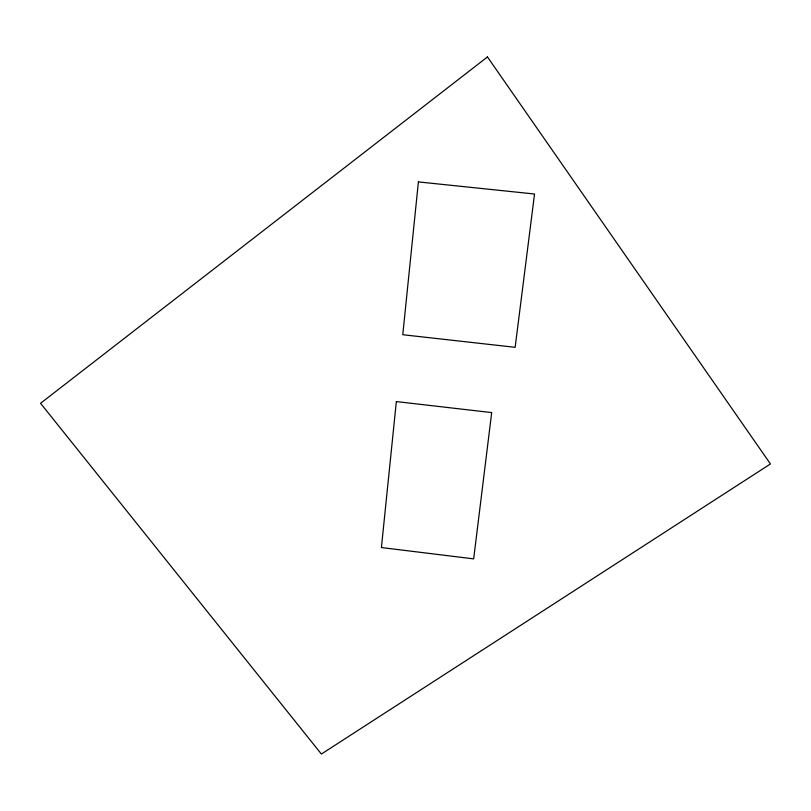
<?xml version="1.0" encoding="UTF-8"?>
<svg xmlns="http://www.w3.org/2000/svg" width="811" height="811" viewBox="0 0 811 811"><rect width="100%" height="100%" fill="white"/><g stroke="black" fill="none" stroke-linecap="round" stroke-linejoin="round"><path stroke-width="1.22" d="M418.395 181.907L402.773 334.72L515.147 347.311L534.54 194.011L418.395 181.907M396.346 401.587L381.413 547.547L473.665 558.87L491.689 412.586L396.346 401.587M487.472 56.952L40.55 403.29L321.379 754.048L770.45 463.963L487.472 56.952"/></g></svg>
